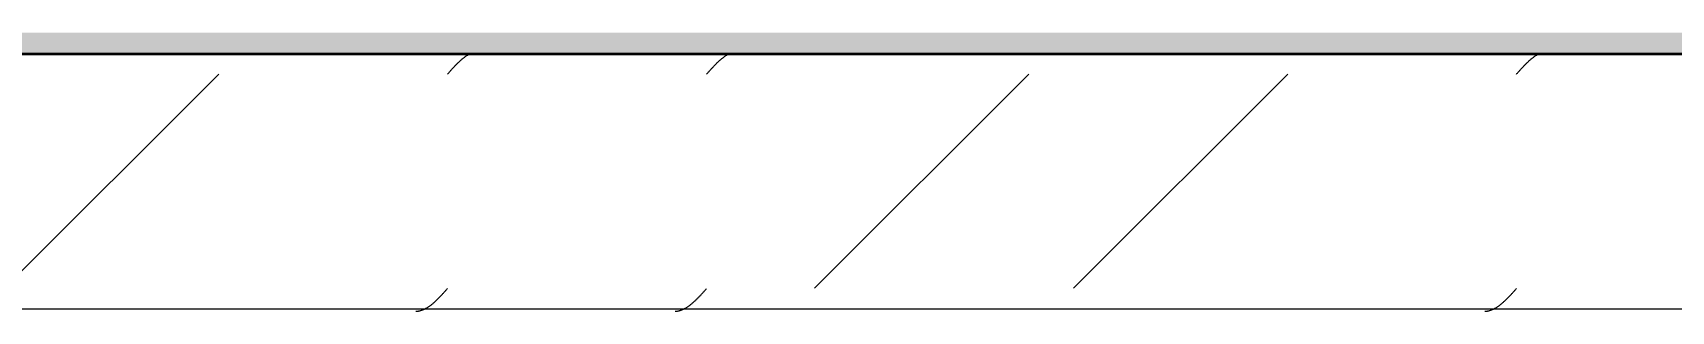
# Model space of a CAD drawing. Header units: centimetres. Extents: x -336 to 16318, y -437 to 1921.
# Drawn here: x 1644.8 to 1721.9, y 374.7 to 387.9 of the extents above; entities that cross this region are included whole.
import ezdxf

# ---------------------------------------------------------------- set-up
doc = ezdxf.new("R2010")
doc.units = ezdxf.units.CM
for name, color, linetype, lineweight in [('A-ANNO-DIMS', 7, 'Continuous', 9), ('A-ANNO-DIMS-100', 7, 'Continuous', 9), ('A-FLOR', 7, 'Continuous', 9), ('S-BEAM', 7, 'Continuous', 9)]:
    doc.layers.add(name, color=color, linetype=linetype, lineweight=lineweight)
doc.styles.add('Century Gothic_1', font='GOTHIC.TTF', dxfattribs={"height": 15})
doc.dimstyles.new('FCA_N_Cotas_E100', dxfattribs={"dimscale": 30.48, "dimtxt": 15.662524, "dimasz": 0.492126, "dimexe": 0.656168, "dimexo": 0.656168, "dimgap": 0.032808, "dimtad": 1, "dimlfac": 0.01, "dimrnd": 0.01, "dimzin": 0, "dimdsep": 46, "dimtxsty": 'Century Gothic_1', "dimblk1": 'OBLIQUE', "dimblk2": 'OBLIQUE', "dimsah": 1, "dimcen": 0.09, "dimdle": 0.656168, "dimazin": 2, "dimtfac": 1, "dimtdec": 4, "dimtix": 1, "dimtmove": 0, "dimatfit": 3, "dimfxl": 1, "dimtvp": 1, "dimtolj": 1, "dimtzin": 0, "dimarcsym": 2})

# ---------------------------------------------------------------- blocks, each defined once
blk = doc.blocks.new('FP_27-Section 6')
at = {"layer": 'S-BEAM', "color": 9, "true_color": 0xc0c0c0}
for p, q in [((1664.553, 386.142), (1664.576, 386.168)), ((1664.576, 386.168), (1664.599, 386.193)), ((1664.599, 386.193), (1664.623, 386.218)), ((1664.623, 386.218), (1664.646, 386.243)), ((1664.646, 386.243), (1664.669, 386.268)), ((1664.669, 386.268), (1664.692, 386.293)), ((1664.692, 386.293), (1664.715, 386.317)), ((1664.715, 386.317), (1664.739, 386.341)), ((1664.739, 386.341), (1664.762, 386.365)), ((1664.762, 386.365), (1664.785, 386.388)), ((1664.785, 386.388), (1664.808, 386.412)), ((1664.808, 386.412), (1664.831, 386.434)), ((1664.831, 386.434), (1664.855, 386.457)), ((1664.855, 386.457), (1664.878, 386.479)), ((1664.878, 386.479), (1664.901, 386.501)), ((1664.901, 386.501), (1664.924, 386.523)), ((1664.924, 386.523), (1664.947, 386.544)), ((1664.947, 386.544), (1664.97, 386.565)), ((1664.97, 386.565), (1664.993, 386.585)), ((1664.993, 386.585), (1665.017, 386.605)), ((1665.017, 386.605), (1665.04, 386.625)), ((1665.04, 386.625), (1665.063, 386.644)), ((1665.063, 386.644), (1665.086, 386.663)), ((1665.086, 386.663), (1665.109, 386.681)), ((1665.109, 386.681), (1665.132, 386.699)), ((1665.132, 386.699), (1665.155, 386.716)), ((1665.155, 386.716), (1665.178, 386.733)), ((1665.178, 386.733), (1665.201, 386.75)), ((1665.201, 386.75), (1665.225, 386.765)), ((1665.225, 386.765), (1665.248, 386.781)), ((1665.248, 386.781), (1665.271, 386.796)), ((1665.271, 386.796), (1665.294, 386.81)), ((1665.294, 386.81), (1665.317, 386.824)), ((1665.317, 386.824), (1665.34, 386.837)), ((1665.34, 386.837), (1665.363, 386.849)), ((1665.363, 386.849), (1665.386, 386.861)), ((1676.742, 386.142), (1676.765, 386.168)), ((1676.765, 386.168), (1676.788, 386.193)), ((1676.788, 386.193), (1676.811, 386.218)), ((1676.811, 386.218), (1676.835, 386.243)), ((1676.835, 386.243), (1676.858, 386.268)), ((1676.858, 386.268), (1676.881, 386.293)), ((1676.881, 386.293), (1676.904, 386.317)), ((1676.904, 386.317), (1676.927, 386.341)), ((1676.927, 386.341), (1676.951, 386.365)), ((1676.951, 386.365), (1676.974, 386.388)), ((1676.974, 386.388), (1676.997, 386.412)), ((1676.997, 386.412), (1677.02, 386.434)), ((1677.02, 386.434), (1677.043, 386.457)), ((1677.043, 386.457), (1677.067, 386.479)), ((1677.067, 386.479), (1677.09, 386.501)), ((1677.09, 386.501), (1677.113, 386.523)), ((1677.113, 386.523), (1677.136, 386.544)), ((1677.136, 386.544), (1677.159, 386.565)), ((1677.159, 386.565), (1677.182, 386.585)), ((1677.182, 386.585), (1677.205, 386.605)), ((1677.205, 386.605), (1677.229, 386.625)), ((1677.229, 386.625), (1677.252, 386.644)), ((1677.252, 386.644), (1677.275, 386.663)), ((1677.275, 386.663), (1677.298, 386.681)), ((1677.298, 386.681), (1677.321, 386.699)), ((1677.321, 386.699), (1677.344, 386.716)), ((1677.344, 386.716), (1677.367, 386.733)), ((1677.367, 386.733), (1677.39, 386.75)), ((1677.39, 386.75), (1677.413, 386.765)), ((1677.413, 386.765), (1677.436, 386.781)), ((1677.436, 386.781), (1677.46, 386.796)), ((1677.46, 386.796), (1677.483, 386.81)), ((1677.483, 386.81), (1677.506, 386.824)), ((1677.506, 386.824), (1677.529, 386.837)), ((1677.529, 386.837), (1677.552, 386.849)), ((1677.552, 386.849), (1677.575, 386.861)), ((1714.84, 386.142), (1714.863, 386.168)), ((1714.863, 386.168), (1714.886, 386.193)), ((1714.886, 386.193), (1714.91, 386.218)), ((1714.91, 386.218), (1714.933, 386.243)), ((1714.933, 386.243), (1714.956, 386.268)), ((1714.956, 386.268), (1714.979, 386.293)), ((1714.979, 386.293), (1715.002, 386.317)), ((1715.002, 386.317), (1715.026, 386.341)), ((1715.026, 386.341), (1715.049, 386.365)), ((1715.049, 386.365), (1715.072, 386.388)), ((1715.072, 386.388), (1715.095, 386.412)), ((1715.095, 386.412), (1715.118, 386.434)), ((1715.118, 386.434), (1715.142, 386.457)), ((1715.142, 386.457), (1715.165, 386.479)), ((1715.165, 386.479), (1715.188, 386.501)), ((1715.188, 386.501), (1715.211, 386.523)), ((1715.211, 386.523), (1715.234, 386.544)), ((1715.234, 386.544), (1715.257, 386.565)), ((1715.257, 386.565), (1715.28, 386.585)), ((1715.28, 386.585), (1715.304, 386.605)), ((1715.304, 386.605), (1715.327, 386.625)), ((1715.327, 386.625), (1715.35, 386.644)), ((1715.35, 386.644), (1715.373, 386.663)), ((1715.373, 386.663), (1715.396, 386.681)), ((1715.396, 386.681), (1715.419, 386.699)), ((1715.419, 386.699), (1715.442, 386.716)), ((1715.442, 386.716), (1715.465, 386.733)), ((1715.465, 386.733), (1715.488, 386.75)), ((1715.488, 386.75), (1715.511, 386.765)), ((1715.511, 386.765), (1715.535, 386.781)), ((1715.535, 386.781), (1715.558, 386.796)), ((1715.558, 386.796), (1715.581, 386.81)), ((1715.581, 386.81), (1715.604, 386.824)), ((1715.604, 386.824), (1715.627, 386.837)), ((1715.627, 386.837), (1715.65, 386.849)), ((1715.65, 386.849), (1715.673, 386.861)), ((1664.343, 385.909), (1664.367, 385.935)), ((1664.367, 385.935), (1664.39, 385.961)), ((1664.39, 385.961), (1664.413, 385.987)), ((1664.413, 385.987), (1664.436, 386.013)), ((1664.436, 386.013), (1664.46, 386.039)), ((1664.46, 386.039), (1664.483, 386.065)), ((1664.483, 386.065), (1664.506, 386.091)), ((1664.506, 386.091), (1664.53, 386.117)), ((1664.53, 386.117), (1664.553, 386.142)), ((1676.532, 385.909), (1676.555, 385.935)), ((1676.555, 385.935), (1676.579, 385.961)), ((1676.579, 385.961), (1676.602, 385.987)), ((1676.602, 385.987), (1676.625, 386.013)), ((1676.625, 386.013), (1676.649, 386.039)), ((1676.649, 386.039), (1676.672, 386.065)), ((1676.672, 386.065), (1676.695, 386.091)), ((1676.695, 386.091), (1676.718, 386.117)), ((1676.718, 386.117), (1676.742, 386.142)), ((1714.63, 385.909), (1714.654, 385.935)), ((1714.654, 385.935), (1714.677, 385.961)), ((1714.677, 385.961), (1714.7, 385.987)), ((1714.7, 385.987), (1714.723, 386.013)), ((1714.723, 386.013), (1714.747, 386.039)), ((1714.747, 386.039), (1714.77, 386.065)), ((1714.77, 386.065), (1714.793, 386.091)), ((1714.793, 386.091), (1714.817, 386.117)), ((1714.817, 386.117), (1714.84, 386.142))]:
    blk.add_line(p, q, dxfattribs=at)
blk = doc.blocks.new('FP_28-Section 6')
at = {"layer": 'S-BEAM', "color": 9, "true_color": 0xc0c0c0}
for p, q in [((1663.919, 375.353), (1663.942, 375.377)), ((1663.942, 375.377), (1663.966, 375.401)), ((1663.966, 375.401), (1663.989, 375.425)), ((1663.989, 375.425), (1664.012, 375.45)), ((1664.012, 375.45), (1664.036, 375.474)), ((1664.036, 375.474), (1664.059, 375.499)), ((1664.059, 375.499), (1664.083, 375.524)), ((1664.083, 375.524), (1664.106, 375.55)), ((1664.106, 375.55), (1664.129, 375.575)), ((1664.129, 375.575), (1664.153, 375.601)), ((1664.153, 375.601), (1664.176, 375.627)), ((1664.176, 375.627), (1664.2, 375.652)), ((1664.2, 375.652), (1664.223, 375.678)), ((1664.223, 375.678), (1664.246, 375.704)), ((1664.246, 375.704), (1664.27, 375.73)), ((1664.27, 375.73), (1664.293, 375.756)), ((1664.293, 375.756), (1664.316, 375.783)), ((1664.316, 375.783), (1664.34, 375.809)), ((1676.108, 375.353), (1676.131, 375.377)), ((1676.131, 375.377), (1676.154, 375.401)), ((1676.154, 375.401), (1676.178, 375.425)), ((1676.178, 375.425), (1676.201, 375.45)), ((1676.201, 375.45), (1676.225, 375.474)), ((1676.225, 375.474), (1676.248, 375.499)), ((1676.248, 375.499), (1676.271, 375.524)), ((1676.271, 375.524), (1676.295, 375.55)), ((1676.295, 375.55), (1676.318, 375.575)), ((1676.318, 375.575), (1676.342, 375.601)), ((1676.342, 375.601), (1676.365, 375.627)), ((1676.365, 375.627), (1676.388, 375.652)), ((1676.388, 375.652), (1676.412, 375.678)), ((1676.412, 375.678), (1676.435, 375.704)), ((1676.435, 375.704), (1676.458, 375.73)), ((1676.458, 375.73), (1676.482, 375.756)), ((1676.482, 375.756), (1676.505, 375.783)), ((1676.505, 375.783), (1676.528, 375.809)), ((1714.206, 375.353), (1714.229, 375.377)), ((1714.229, 375.377), (1714.253, 375.401)), ((1714.253, 375.401), (1714.276, 375.425)), ((1714.276, 375.425), (1714.299, 375.45)), ((1714.299, 375.45), (1714.323, 375.474)), ((1714.323, 375.474), (1714.346, 375.499)), ((1714.346, 375.499), (1714.37, 375.524)), ((1714.37, 375.524), (1714.393, 375.55)), ((1714.393, 375.55), (1714.416, 375.575)), ((1714.416, 375.575), (1714.44, 375.601)), ((1714.44, 375.601), (1714.463, 375.627)), ((1714.463, 375.627), (1714.486, 375.652)), ((1714.486, 375.652), (1714.51, 375.678)), ((1714.51, 375.678), (1714.533, 375.704)), ((1714.533, 375.704), (1714.557, 375.73)), ((1714.557, 375.73), (1714.58, 375.756)), ((1714.58, 375.756), (1714.603, 375.783)), ((1714.603, 375.783), (1714.627, 375.809)), ((1662.859, 374.743), (1662.883, 374.744)), ((1662.883, 374.744), (1662.906, 374.745)), ((1662.906, 374.745), (1662.93, 374.748)), ((1662.93, 374.748), (1662.954, 374.75)), ((1662.954, 374.75), (1662.977, 374.754)), ((1662.977, 374.754), (1663.001, 374.758)), ((1663.001, 374.758), (1663.024, 374.763)), ((1663.024, 374.763), (1663.048, 374.768)), ((1663.048, 374.768), (1663.072, 374.774)), ((1663.072, 374.774), (1663.095, 374.781)), ((1663.095, 374.781), (1663.119, 374.788)), ((1663.119, 374.788), (1663.142, 374.796)), ((1663.142, 374.796), (1663.166, 374.805)), ((1663.166, 374.805), (1663.19, 374.814)), ((1663.19, 374.814), (1663.213, 374.824)), ((1663.213, 374.824), (1663.237, 374.834)), ((1663.237, 374.834), (1663.26, 374.845)), ((1663.26, 374.845), (1663.284, 374.856)), ((1663.284, 374.856), (1663.307, 374.868)), ((1663.307, 374.868), (1663.331, 374.881)), ((1663.331, 374.881), (1663.355, 374.894)), ((1663.355, 374.894), (1663.378, 374.908)), ((1663.378, 374.908), (1663.402, 374.922)), ((1663.402, 374.922), (1663.425, 374.937)), ((1663.425, 374.937), (1663.449, 374.952)), ((1663.449, 374.952), (1663.472, 374.968)), ((1663.472, 374.968), (1663.496, 374.984)), ((1663.496, 374.984), (1663.519, 375.001)), ((1663.519, 375.001), (1663.543, 375.019)), ((1663.543, 375.019), (1663.567, 375.036)), ((1663.567, 375.036), (1663.59, 375.055)), ((1663.59, 375.055), (1663.614, 375.073)), ((1663.614, 375.073), (1663.637, 375.093)), ((1663.637, 375.093), (1663.661, 375.112)), ((1663.661, 375.112), (1663.684, 375.132)), ((1663.684, 375.132), (1663.708, 375.153)), ((1663.708, 375.153), (1663.731, 375.174)), ((1663.731, 375.174), (1663.755, 375.195)), ((1663.755, 375.195), (1663.778, 375.216)), ((1663.778, 375.216), (1663.801, 375.238)), ((1663.801, 375.238), (1663.825, 375.261)), ((1663.825, 375.261), (1663.848, 375.283)), ((1663.848, 375.283), (1663.872, 375.306)), ((1663.872, 375.306), (1663.895, 375.329)), ((1663.895, 375.329), (1663.919, 375.353)), ((1675.048, 374.743), (1675.072, 374.744)), ((1675.072, 374.744), (1675.095, 374.745)), ((1675.095, 374.745), (1675.119, 374.748)), ((1675.119, 374.748), (1675.143, 374.75)), ((1675.143, 374.75), (1675.166, 374.754)), ((1675.166, 374.754), (1675.19, 374.758)), ((1675.19, 374.758), (1675.213, 374.763)), ((1675.213, 374.763), (1675.237, 374.768)), ((1675.237, 374.768), (1675.26, 374.774)), ((1675.26, 374.774), (1675.284, 374.781)), ((1675.284, 374.781), (1675.308, 374.788)), ((1675.308, 374.788), (1675.331, 374.796)), ((1675.331, 374.796), (1675.355, 374.805)), ((1675.355, 374.805), (1675.378, 374.814)), ((1675.378, 374.814), (1675.402, 374.824)), ((1675.402, 374.824), (1675.426, 374.834)), ((1675.426, 374.834), (1675.449, 374.845)), ((1675.449, 374.845), (1675.473, 374.856)), ((1675.473, 374.856), (1675.496, 374.868)), ((1675.496, 374.868), (1675.52, 374.881)), ((1675.52, 374.881), (1675.543, 374.894)), ((1675.543, 374.894), (1675.567, 374.908)), ((1675.567, 374.908), (1675.591, 374.922)), ((1675.591, 374.922), (1675.614, 374.937)), ((1675.614, 374.937), (1675.638, 374.952)), ((1675.638, 374.952), (1675.661, 374.968)), ((1675.661, 374.968), (1675.685, 374.984)), ((1675.685, 374.984), (1675.708, 375.001)), ((1675.708, 375.001), (1675.732, 375.019)), ((1675.732, 375.019), (1675.755, 375.036)), ((1675.755, 375.036), (1675.779, 375.055)), ((1675.779, 375.055), (1675.802, 375.073)), ((1675.802, 375.073), (1675.826, 375.093)), ((1675.826, 375.093), (1675.849, 375.112)), ((1675.849, 375.112), (1675.873, 375.132)), ((1675.873, 375.132), (1675.896, 375.153)), ((1675.896, 375.153), (1675.92, 375.174)), ((1675.92, 375.174), (1675.943, 375.195)), ((1675.943, 375.195), (1675.967, 375.216)), ((1675.967, 375.216), (1675.99, 375.238)), ((1675.99, 375.238), (1676.014, 375.261)), ((1676.014, 375.261), (1676.037, 375.283)), ((1676.037, 375.283), (1676.061, 375.306)), ((1676.061, 375.306), (1676.084, 375.329)), ((1676.084, 375.329), (1676.108, 375.353)), ((1713.146, 374.743), (1713.17, 374.744)), ((1713.17, 374.744), (1713.193, 374.745)), ((1713.193, 374.745), (1713.217, 374.748)), ((1713.217, 374.748), (1713.241, 374.75)), ((1713.241, 374.75), (1713.264, 374.754)), ((1713.264, 374.754), (1713.288, 374.758)), ((1713.288, 374.758), (1713.311, 374.763)), ((1713.311, 374.763), (1713.335, 374.768)), ((1713.335, 374.768), (1713.359, 374.774)), ((1713.359, 374.774), (1713.382, 374.781)), ((1713.382, 374.781), (1713.406, 374.788)), ((1713.406, 374.788), (1713.429, 374.796)), ((1713.429, 374.796), (1713.453, 374.805)), ((1713.453, 374.805), (1713.477, 374.814)), ((1713.477, 374.814), (1713.5, 374.824)), ((1713.5, 374.824), (1713.524, 374.834)), ((1713.524, 374.834), (1713.547, 374.845)), ((1713.547, 374.845), (1713.571, 374.856)), ((1713.571, 374.856), (1713.594, 374.868)), ((1713.594, 374.868), (1713.618, 374.881)), ((1713.618, 374.881), (1713.642, 374.894)), ((1713.642, 374.894), (1713.665, 374.908)), ((1713.665, 374.908), (1713.689, 374.922)), ((1713.689, 374.922), (1713.712, 374.937)), ((1713.712, 374.937), (1713.736, 374.952)), ((1713.736, 374.952), (1713.759, 374.968)), ((1713.759, 374.968), (1713.783, 374.984)), ((1713.783, 374.984), (1713.806, 375.001)), ((1713.806, 375.001), (1713.83, 375.019)), ((1713.83, 375.019), (1713.853, 375.036)), ((1713.853, 375.036), (1713.877, 375.055)), ((1713.877, 375.055), (1713.9, 375.073)), ((1713.9, 375.073), (1713.924, 375.093)), ((1713.924, 375.093), (1713.948, 375.112)), ((1713.948, 375.112), (1713.971, 375.132)), ((1713.971, 375.132), (1713.995, 375.153)), ((1713.995, 375.153), (1714.018, 375.174)), ((1714.018, 375.174), (1714.041, 375.195)), ((1714.041, 375.195), (1714.065, 375.216)), ((1714.065, 375.216), (1714.088, 375.238)), ((1714.088, 375.238), (1714.112, 375.261)), ((1714.112, 375.261), (1714.135, 375.283)), ((1714.135, 375.283), (1714.159, 375.306)), ((1714.159, 375.306), (1714.182, 375.329)), ((1714.182, 375.329), (1714.206, 375.353))]:
    blk.add_line(p, q, dxfattribs=at)
at = {"layer": 'S-BEAM'}
blk.add_line((1611.087, 374.859), (1783.431, 374.859), dxfattribs=at)
blk = doc.blocks.new('HSS Rectangular - 50 x 120-1656586-Section 6')
at = {"layer": 'S-BEAM', "true_color": 0xc0c0c0}
h = blk.add_hatch(dxfattribs=at)
h.set_pattern_fill('FP_5', color=9, style=0, pattern_type=2)
h.set_pattern_definition([(45.002, (4582.352, 712), (-25.14337, 25.14465), []), (45.002, (4582.352, 750.1), (-25.14337, 25.14465), [])])
h.paths.add_polyline_path([(1634.4, 375.809), (1784.65, 375.859), (1784.65, 385.909), (1609.885, 385.909), (1609.908, 375.859), (1611.087, 375.809)])
at = {"layer": 'S-BEAM'}
for name in ['FP_27-Section 6', 'FP_28-Section 6']:
    blk.add_blockref(name, (0, 0), dxfattribs=at)
blk = doc.blocks.new('DIMBLOCK19-Section 6')
at = {"layer": 'A-ANNO-DIMS-100'}
for p, q in [((1606.087, 433.335), (1606.087, 453.335)), ((1788.414, 433.335), (1788.414, 453.335)), ((1606.087, 433.335), (1788.414, 433.335)), ((1606.087, 433.335), (1606.087, 395.859)), ((1788.414, 433.335), (1788.414, 395.859))]:
    blk.add_line(p, q, dxfattribs=at)
at = {"layer": 'A-ANNO-DIMS-100', "lineweight": 35}
for p, q in [((1606.087, 433.335), (1613.587, 440.835)), ((1788.414, 433.335), (1795.914, 440.835)), ((1606.087, 433.335), (1598.587, 425.835)), ((1788.414, 433.335), (1780.914, 425.835))]:
    blk.add_line(p, q, dxfattribs=at)
at = {"layer": 'A-ANNO-DIMS-100', "color": 0, "insert": (1676.864, 453.561), "char_height": 15, "width": 48.92674, "attachment_point": 1, "line_spacing_factor": 0.984502, "style": 'Century Gothic_1'}
blk.add_mtext('1.82', dxfattribs=at)
blk = doc.blocks.new('_Oblique')
at = {"color": 0, "linetype": 'ByBlock', "lineweight": -2}
blk.add_line((-0.5, -0.5), (0.5, 0.5), dxfattribs=at)
blk = doc.blocks.new('DIMBLOCK22-Section 6')
at = {"layer": 'A-ANNO-DIMS-100'}
for p, q in [((1088.083, 484.181), (1088.083, 504.181)), ((2153.067, 484.181), (2153.067, 504.181)), ((1068.083, 484.181), (2173.067, 484.181)), ((1088.083, 484.181), (1088.083, 395.859)), ((2153.067, 484.181), (2153.067, 395.859))]:
    blk.add_line(p, q, dxfattribs=at)
at = {"layer": 'A-ANNO-DIMS-100', "lineweight": 35}
for p, q in [((1088.083, 484.181), (1095.583, 491.681)), ((2153.067, 484.181), (2160.567, 491.681)), ((1088.083, 484.181), (1080.583, 476.681)), ((2153.067, 484.181), (2145.567, 476.681))]:
    blk.add_line(p, q, dxfattribs=at)
at = {"layer": 'A-ANNO-DIMS-100', "color": 0, "insert": (1594.346, 504.408), "char_height": 15, "width": 62.94843, "attachment_point": 1, "line_spacing_factor": 0.984502, "style": 'Century Gothic_1'}
blk.add_mtext('10.65', dxfattribs=at)

msp = doc.modelspace()

# ---------------------------------------------------------------- hatches: boundary and pattern name
at = {"layer": 'A-FLOR', "true_color": 0x9a9a9a}
h = msp.add_hatch(color=253, dxfattribs=at)
h.paths.add_polyline_path([(2271.196, 386.859), (2377.111, 386.859), (2377.111, 387.859), (1076.949, 387.859), (1076.949, 386.859), (2173.228, 386.859)])
h.paths.add_polyline_path([(307.087, 386.859), (383.087, 386.859), (383.087, 387.859), (307.087, 387.859)])

# ---------------------------------------------------------------- linework, layer by layer
at = {"layer": 'A-FLOR', "lineweight": 35}
msp.add_line((1076.949, 386.859), (2377.111, 386.859), dxfattribs=at)

# ---------------------------------------------------------------- block references
at = {"layer": 'S-BEAM'}
msp.add_blockref('HSS Rectangular - 50 x 120-1656586-Section 6', (0, 0), dxfattribs=at)

# ---------------------------------------------------------------- dimensions: what is measured, and where the dimension line sits
at = {"layer": 'A-ANNO-DIMS'}
for base, p1, p2, override, picture, middle in [((2153.067, 484.181), (1088.083, 375.859), (2153.067, 375.859), {"dimpost": '<>', "dimfxl": 1064.983207}, 'DIMBLOCK22-Section 6', (1620.575, 493.059)), ((1788.414, 433.335), (1606.087, 375.859), (1788.414, 375.859), {"dimpost": '<>', "dimfxl": 182.326395}, 'DIMBLOCK19-Section 6', (1697.251, 442.212))]:
    dim = msp.add_linear_dim(base=base, p1=p1, p2=p2, dimstyle='FCA_N_Cotas_E100', override=override, dxfattribs=at)
    dim.commit()
    dim.dimension.update_dxf_attribs({"geometry": picture, "text_midpoint": middle})

doc.saveas('drawing.dxf')
